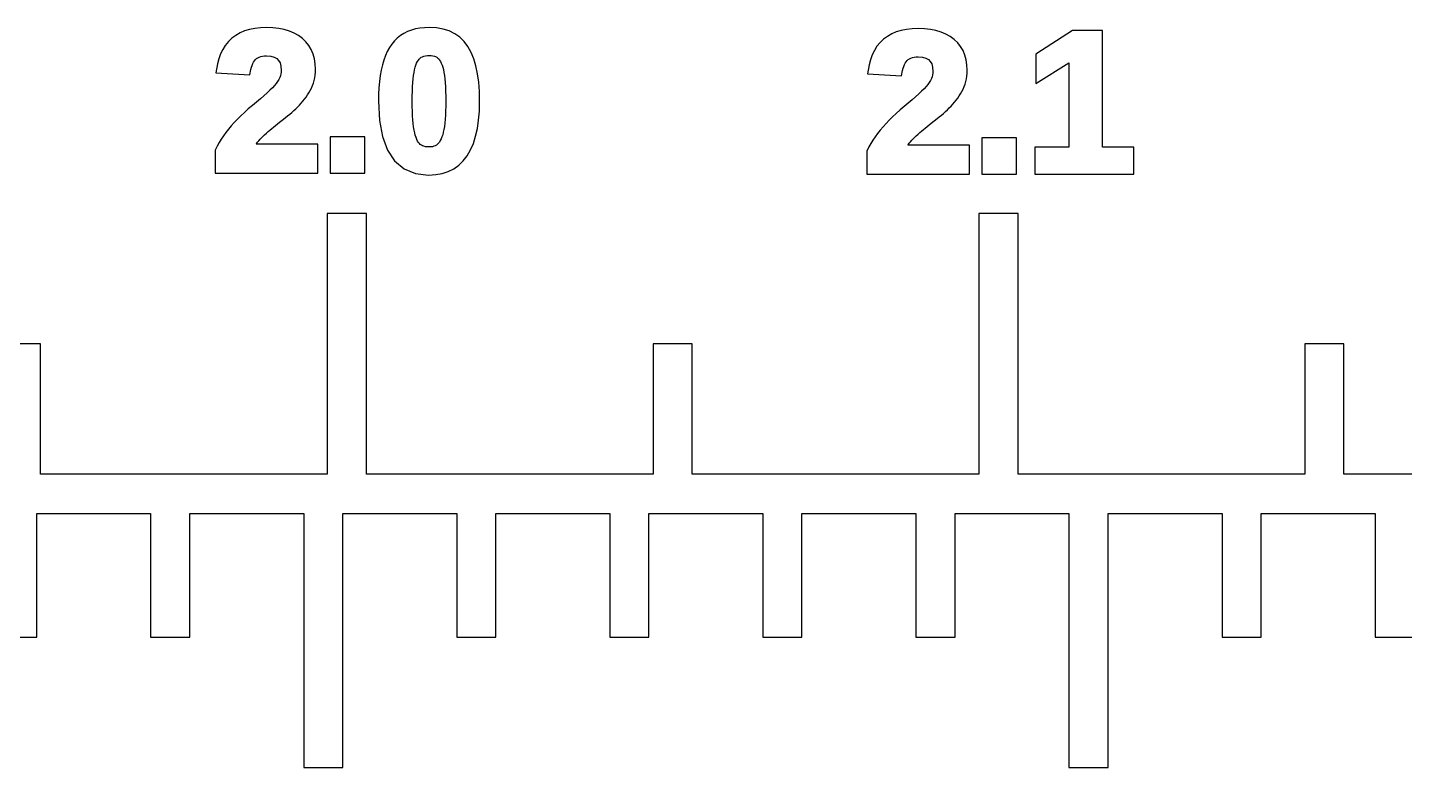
# Model space of a CAD drawing. Header units: metres. Extents: x 3 to 171, y -107 to -32.
# Drawn here: x 25.1 to 46.23, y -74 to -62.64 of the extents above; entities that cross this region are included whole.
import ezdxf

# ---------------------------------------------------------------- set-up
doc = ezdxf.new("R2010")
doc.units = ezdxf.units.M

msp = doc.modelspace()

# ---------------------------------------------------------------- linework, layer by layer
for p, q in [((28.3612, -62.7273), (28.2959, -62.7647)), ((28.4319, -62.6969), (28.3612, -62.7273)), ((28.5079, -62.6735), (28.4319, -62.6969)), ((28.5889, -62.6569), (28.5079, -62.6735)), ((28.6749, -62.647), (28.5889, -62.6569)), ((28.7658, -62.6437), (28.6749, -62.647)), ((28.8634, -62.647), (28.7658, -62.6437)), ((28.9549, -62.6569), (28.8634, -62.647)), ((29.0404, -62.6736), (28.9549, -62.6569)), ((29.1198, -62.6972), (29.0404, -62.6736)), ((29.1932, -62.7279), (29.1198, -62.6972)), ((29.2602, -62.7658), (29.1932, -62.7279)), ((30.8743, -62.7334), (30.8225, -62.7664)), ((30.9303, -62.7057), (30.8743, -62.7334)), ((30.9905, -62.6831), (30.9303, -62.7057)), ((31.0545, -62.6658), (30.9905, -62.6831)), ((31.1223, -62.6534), (31.0545, -62.6658)), ((31.1939, -62.6461), (31.1223, -62.6534)), ((31.2699, -62.6437), (31.1939, -62.6461)), ((31.3775, -62.6495), (31.2699, -62.6437)), ((31.4781, -62.6671), (31.3775, -62.6495)), ((31.5711, -62.6969), (31.4781, -62.6671)), ((31.6561, -62.7388), (31.5711, -62.6969)), ((31.7324, -62.7931), (31.6561, -62.7388)), ((38.3612, -62.7424), (38.2959, -62.7798)), ((38.432, -62.712), (38.3612, -62.7424)), ((38.5079, -62.6886), (38.432, -62.712)), ((38.5889, -62.672), (38.5079, -62.6886)), ((38.6749, -62.6621), (38.5889, -62.672)), ((38.7658, -62.6588), (38.6749, -62.6621)), ((38.8634, -62.6621), (38.7658, -62.6588)), ((38.9549, -62.672), (38.8634, -62.6621)), ((39.0404, -62.6888), (38.9549, -62.672)), ((39.1198, -62.7124), (39.0404, -62.6888)), ((39.1932, -62.743), (39.1198, -62.7124)), ((39.2602, -62.7809), (39.1932, -62.743)), ((41.1352, -62.6902), (40.5734, -63.0547)), ((41.5968, -62.6902), (41.1352, -62.6902)), ((41.5968, -64.4804), (41.5968, -62.6902)), ((28.1354, -62.917), (28.0951, -62.98)), ((28.1825, -62.86), (28.1354, -62.917)), ((28.2361, -62.8091), (28.1825, -62.86)), ((28.2959, -62.7647), (28.2361, -62.8091)), ((29.3205, -62.8108), (29.2602, -62.7658)), ((29.3736, -62.8622), (29.3205, -62.8108)), ((29.4186, -62.9196), (29.3736, -62.8622)), ((29.4555, -62.9825), (29.4186, -62.9196)), ((30.654, -62.9515), (30.6213, -63.0106)), ((30.6905, -62.8974), (30.654, -62.9515)), ((30.7307, -62.8484), (30.6905, -62.8974)), ((30.7747, -62.8047), (30.7307, -62.8484)), ((30.8225, -62.7664), (30.7747, -62.8047)), ((31.7996, -62.8591), (31.7324, -62.7931)), ((31.8575, -62.9365), (31.7996, -62.8591)), ((31.9064, -63.0247), (31.8575, -62.9365)), ((38.1354, -62.9321), (38.0951, -62.9951)), ((38.1825, -62.8751), (38.1354, -62.9321)), ((38.2361, -62.8242), (38.1825, -62.8751)), ((38.2959, -62.7798), (38.2361, -62.8242)), ((39.3206, -62.8259), (39.2602, -62.7809)), ((39.3736, -62.8774), (39.3206, -62.8259)), ((39.4186, -62.9347), (39.3736, -62.8774)), ((39.4555, -62.9977), (39.4186, -62.9347)), ((28.0344, -63.1229), (28.014, -63.2025)), ((28.0614, -63.0487), (28.0344, -63.1229)), ((28.0951, -62.98), (28.0614, -63.0487)), ((28.5573, -63.1973), (28.5701, -63.1736)), ((28.5701, -63.1736), (28.5842, -63.153)), ((28.5842, -63.153), (28.5993, -63.1355)), ((28.5993, -63.1355), (28.616, -63.1207)), ((28.616, -63.1207), (28.6347, -63.1081)), ((28.6347, -63.1081), (28.6557, -63.0977)), ((28.6557, -63.0977), (28.6795, -63.0893)), ((28.6795, -63.0893), (28.7061, -63.0831)), ((28.7061, -63.0831), (28.736, -63.0793)), ((28.736, -63.0793), (28.7679, -63.078)), ((28.7679, -63.078), (28.8335, -63.083)), ((28.8335, -63.083), (28.8852, -63.097)), ((28.8852, -63.097), (28.9244, -63.1187)), ((28.9244, -63.1187), (28.9539, -63.1481)), ((28.9539, -63.1481), (28.9757, -63.1871)), ((29.484, -63.0508), (29.4555, -62.9825)), ((29.5042, -63.124), (29.484, -63.0508)), ((29.5162, -63.2019), (29.5042, -63.124)), ((30.5669, -63.1435), (30.5451, -63.2175)), ((30.5923, -63.0746), (30.5669, -63.1435)), ((30.6213, -63.0106), (30.5923, -63.0746)), ((31.0715, -63.1906), (31.0842, -63.1653)), ((31.0842, -63.1653), (31.0976, -63.144)), ((31.0976, -63.144), (31.1115, -63.1268)), ((31.1115, -63.1268), (31.1264, -63.1127)), ((31.1264, -63.1127), (31.143, -63.1008)), ((31.143, -63.1008), (31.162, -63.0909)), ((31.162, -63.0909), (31.1837, -63.0829)), ((31.1837, -63.0829), (31.2082, -63.077)), ((31.2082, -63.077), (31.2358, -63.0733)), ((31.2358, -63.0733), (31.2663, -63.072)), ((31.2663, -63.072), (31.2948, -63.0732)), ((31.2948, -63.0732), (31.3203, -63.0768)), ((31.3203, -63.0768), (31.3431, -63.0826)), ((31.3431, -63.0826), (31.3632, -63.0903)), ((31.3632, -63.0903), (31.3811, -63.1)), ((31.3811, -63.1), (31.3968, -63.1116)), ((31.3968, -63.1116), (31.4111, -63.1256)), ((31.4111, -63.1256), (31.4245, -63.1427)), ((31.4245, -63.1427), (31.4375, -63.1637)), ((31.4375, -63.1637), (31.45, -63.189)), ((31.9473, -63.1234), (31.9064, -63.0247)), ((31.9804, -63.2326), (31.9473, -63.1234)), ((38.0344, -63.138), (38.014, -63.2176)), ((38.0614, -63.0639), (38.0344, -63.138)), ((38.0951, -62.9951), (38.0614, -63.0639)), ((38.5701, -63.1887), (38.5842, -63.1681)), ((38.5842, -63.1681), (38.5993, -63.1507)), ((38.5993, -63.1507), (38.616, -63.1358)), ((38.616, -63.1358), (38.6347, -63.1232)), ((38.6347, -63.1232), (38.6557, -63.1128)), ((38.6557, -63.1128), (38.6795, -63.1044)), ((38.6795, -63.1044), (38.7061, -63.0982)), ((38.7061, -63.0982), (38.736, -63.0944)), ((38.736, -63.0944), (38.768, -63.0931)), ((38.768, -63.0931), (38.8335, -63.0981)), ((38.8335, -63.0981), (38.8852, -63.1121)), ((38.8852, -63.1121), (38.9244, -63.1339)), ((38.9244, -63.1339), (38.9539, -63.1632)), ((38.9539, -63.1632), (38.9757, -63.2022)), ((39.484, -63.0659), (39.4555, -62.9977)), ((39.5042, -63.1391), (39.484, -63.0659)), ((39.5162, -63.2171), (39.5042, -63.1391)), ((40.5734, -63.0547), (40.5734, -63.5017)), ((28.014, -63.2025), (27.9915, -63.3403)), ((27.9915, -63.3403), (28.5135, -63.3698)), ((28.5135, -63.3698), (28.528, -63.2877)), ((28.528, -63.2877), (28.5361, -63.2542)), ((28.5361, -63.2542), (28.546, -63.2241)), ((28.546, -63.2241), (28.5573, -63.1973)), ((28.9811, -63.3833), (28.9701, -63.4116)), ((28.9757, -63.1871), (28.9897, -63.2382)), ((28.9888, -63.3558), (28.9811, -63.3833)), ((28.9933, -63.329), (28.9888, -63.3558)), ((28.9897, -63.2382), (28.9948, -63.3029)), ((28.9948, -63.3029), (28.9933, -63.329)), ((29.5086, -63.415), (29.515, -63.3725)), ((29.515, -63.3725), (29.5188, -63.329)), ((29.5201, -63.2841), (29.5162, -63.2019)), ((29.5188, -63.329), (29.5201, -63.2841)), ((30.5117, -63.3818), (30.5002, -63.472)), ((30.5267, -63.297), (30.5117, -63.3818)), ((30.5451, -63.2175), (30.5267, -63.297)), ((31.0184, -63.4311), (31.0244, -63.3792)), ((31.0244, -63.3792), (31.0314, -63.3325)), ((31.0314, -63.3325), (31.0396, -63.2911)), ((31.0396, -63.2911), (31.0491, -63.2534)), ((31.0491, -63.2534), (31.0598, -63.2199)), ((31.0598, -63.2199), (31.0715, -63.1906)), ((31.45, -63.189), (31.4617, -63.2188)), ((31.4617, -63.2188), (31.4722, -63.2521)), ((31.4722, -63.2521), (31.4818, -63.2902)), ((31.4818, -63.2902), (31.4902, -63.3322)), ((31.4902, -63.3322), (31.4973, -63.3787)), ((31.4973, -63.3787), (31.5035, -63.4311)), ((32.0059, -63.3524), (31.9804, -63.2326)), ((32.024, -63.4827), (32.0059, -63.3524)), ((38.014, -63.2176), (37.9915, -63.3554)), ((37.9915, -63.3554), (38.5135, -63.3849)), ((38.5135, -63.3849), (38.528, -63.3028)), ((38.528, -63.3028), (38.5361, -63.2693)), ((38.5361, -63.2693), (38.546, -63.2392)), ((38.546, -63.2392), (38.5573, -63.2125)), ((38.5573, -63.2125), (38.5701, -63.1887)), ((38.9757, -63.2022), (38.9897, -63.2533)), ((38.9888, -63.3709), (38.9811, -63.3985)), ((38.9933, -63.3442), (38.9888, -63.3709)), ((38.9897, -63.2533), (38.9948, -63.318)), ((38.9948, -63.318), (38.9933, -63.3442)), ((39.515, -63.3876), (39.5188, -63.3442)), ((39.5201, -63.2992), (39.5162, -63.2171)), ((39.5188, -63.3442), (39.5201, -63.2992)), ((40.5734, -63.5017), (41.0776, -63.1869)), ((41.0776, -63.1869), (41.0776, -64.4804)), ((28.8582, -63.568), (28.8206, -63.6063)), ((28.89, -63.5327), (28.8582, -63.568)), ((28.9163, -63.5004), (28.89, -63.5327)), ((28.9379, -63.47), (28.9163, -63.5004)), ((28.9557, -63.4405), (28.9379, -63.47)), ((28.9701, -63.4116), (28.9557, -63.4405)), ((29.4386, -63.609), (29.457, -63.5732)), ((29.457, -63.5732), (29.4737, -63.5356)), ((29.4737, -63.5356), (29.4879, -63.4966)), ((29.4879, -63.4966), (29.4996, -63.4563)), ((29.4996, -63.4563), (29.5086, -63.415)), ((30.4919, -63.5676), (30.487, -63.6687)), ((30.5002, -63.472), (30.4919, -63.5676)), ((31.0068, -63.6212), (31.0096, -63.553)), ((31.0096, -63.553), (31.0135, -63.4891)), ((31.0135, -63.4891), (31.0184, -63.4311)), ((31.5035, -63.4311), (31.5086, -63.4891)), ((31.5086, -63.4891), (31.5126, -63.5521)), ((31.5126, -63.5521), (31.5154, -63.6213)), ((32.0349, -63.6237), (32.024, -63.4827)), ((38.8582, -63.5832), (38.8206, -63.6215)), ((38.89, -63.5479), (38.8582, -63.5832)), ((38.9163, -63.5155), (38.89, -63.5479)), ((38.9379, -63.4851), (38.9163, -63.5155)), ((38.9557, -63.4557), (38.9379, -63.4851)), ((38.9701, -63.4266), (38.9557, -63.4557)), ((38.9811, -63.3985), (38.9701, -63.4266)), ((39.4386, -63.6241), (39.457, -63.5883)), ((39.457, -63.5883), (39.4737, -63.5508)), ((39.4737, -63.5508), (39.4879, -63.5117)), ((39.4879, -63.5117), (39.4996, -63.4715)), ((39.4996, -63.4715), (39.5086, -63.4301)), ((39.5086, -63.4301), (39.515, -63.3876)), ((28.6147, -63.7875), (28.5502, -63.8408)), ((28.6747, -63.738), (28.6147, -63.7875)), ((28.7289, -63.6914), (28.6747, -63.738)), ((28.7775, -63.6475), (28.7289, -63.6914)), ((28.8206, -63.6063), (28.7775, -63.6475)), ((29.2725, -63.8346), (29.2999, -63.805)), ((29.2999, -63.805), (29.3264, -63.7745)), ((29.3264, -63.7745), (29.3516, -63.7431)), ((29.3516, -63.7431), (29.3755, -63.7108)), ((29.3755, -63.7108), (29.3979, -63.6777)), ((29.3979, -63.6777), (29.419, -63.6437)), ((29.419, -63.6437), (29.4386, -63.609)), ((30.487, -63.6687), (30.4853, -63.7762)), ((30.4853, -63.7762), (30.5003, -64.0681)), ((31.0046, -63.775), (31.0051, -63.6954)), ((31.0052, -63.8547), (31.0046, -63.775)), ((31.0051, -63.6954), (31.0068, -63.6212)), ((31.5154, -63.6213), (31.5172, -63.6954)), ((31.5177, -63.7757), (31.5171, -63.8523)), ((31.5172, -63.6954), (31.5177, -63.7757)), ((32.0347, -63.9249), (32.0385, -63.7754)), ((32.0385, -63.7754), (32.0349, -63.6237)), ((38.6147, -63.8026), (38.5502, -63.856)), ((38.6747, -63.7531), (38.6147, -63.8026)), ((38.7289, -63.7065), (38.6747, -63.7531)), ((38.7775, -63.6626), (38.7289, -63.7065)), ((38.8206, -63.6215), (38.7775, -63.6626)), ((39.2999, -63.8202), (39.3264, -63.7896)), ((39.3264, -63.7896), (39.3516, -63.7582)), ((39.3516, -63.7582), (39.3755, -63.7259)), ((39.3755, -63.7259), (39.3979, -63.6928)), ((39.3979, -63.6928), (39.419, -63.6588)), ((39.419, -63.6588), (39.4386, -63.6241)), ((28.3749, -63.9983), (28.3227, -64.0497)), ((28.4302, -63.9463), (28.3749, -63.9983)), ((28.4886, -63.8938), (28.4302, -63.9463)), ((28.5502, -63.8408), (28.4886, -63.8938)), ((29.0287, -64.0494), (29.0918, -63.9993)), ((29.0918, -63.9993), (29.1238, -63.9734)), ((29.1238, -63.9734), (29.1552, -63.9467)), ((29.1552, -63.9467), (29.1858, -63.9195)), ((29.1858, -63.9195), (29.2155, -63.8917)), ((29.2155, -63.8917), (29.2445, -63.8634)), ((29.2445, -63.8634), (29.2725, -63.8346)), ((31.0069, -63.9279), (31.0052, -63.8547)), ((31.0099, -63.9964), (31.0069, -63.9279)), ((31.0139, -64.0595), (31.0099, -63.9964)), ((31.5124, -63.9904), (31.5084, -64.0525)), ((31.5154, -63.923), (31.5124, -63.9904)), ((31.5171, -63.8523), (31.5154, -63.923)), ((32.0232, -64.0643), (32.0347, -63.9249)), ((38.3749, -64.0134), (38.3227, -64.0648)), ((38.4302, -63.9615), (38.3749, -64.0134)), ((38.4886, -63.909), (38.4302, -63.9615)), ((38.5502, -63.856), (38.4886, -63.909)), ((39.06, -64.0397), (39.0918, -64.0145)), ((39.0918, -64.0145), (39.1238, -63.9885)), ((39.1238, -63.9885), (39.1552, -63.9619)), ((39.1552, -63.9619), (39.1858, -63.9346)), ((39.1858, -63.9346), (39.2155, -63.9069)), ((39.2155, -63.9069), (39.2445, -63.8786)), ((39.2445, -63.8786), (39.2725, -63.8497)), ((39.2725, -63.8497), (39.2999, -63.8202)), ((28.1848, -64.2016), (28.1446, -64.2527)), ((28.2278, -64.1511), (28.1848, -64.2016)), ((28.2737, -64.1006), (28.2278, -64.1511)), ((28.3227, -64.0497), (28.2737, -64.1006)), ((28.792, -64.2412), (28.8188, -64.2182)), ((28.8188, -64.2182), (28.847, -64.1946)), ((28.847, -64.1946), (28.8765, -64.1707)), ((28.8765, -64.1707), (28.9061, -64.147)), ((28.9061, -64.147), (28.9668, -64.0986)), ((28.9668, -64.0986), (29.0287, -64.0494)), ((30.5003, -64.0681), (30.5459, -64.3184)), ((31.0192, -64.1174), (31.0139, -64.0595)), ((31.0254, -64.1692), (31.0192, -64.1174)), ((31.0329, -64.2165), (31.0254, -64.1692)), ((31.0414, -64.2583), (31.0329, -64.2165)), ((31.4894, -64.2081), (31.4808, -64.2506)), ((31.4968, -64.1611), (31.4894, -64.2081)), ((31.5032, -64.109), (31.4968, -64.1611)), ((31.5084, -64.0525), (31.5032, -64.109)), ((31.977, -64.3129), (32.004, -64.1936)), ((32.004, -64.1936), (32.0232, -64.0643)), ((38.1848, -64.2168), (38.1446, -64.2679)), ((38.2278, -64.1662), (38.1848, -64.2168)), ((38.2737, -64.1157), (38.2278, -64.1662)), ((38.3227, -64.0648), (38.2737, -64.1157)), ((38.8188, -64.2333), (38.847, -64.2098)), ((38.847, -64.2098), (38.8765, -64.1859)), ((38.8765, -64.1859), (38.9061, -64.1622)), ((38.9061, -64.1622), (38.9668, -64.1137)), ((38.9668, -64.1137), (39.06, -64.0397)), ((28.041, -64.409), (28.0123, -64.462)), ((28.0727, -64.3564), (28.041, -64.409)), ((28.1072, -64.3043), (28.0727, -64.3564)), ((28.1446, -64.2527), (28.1072, -64.3043)), ((28.6107, -64.4325), (28.6128, -64.4292)), ((29.5529, -64.4325), (28.6107, -64.4325)), ((28.6128, -64.4292), (28.6295, -64.4054)), ((28.6295, -64.4054), (28.6478, -64.382)), ((28.6478, -64.382), (28.6682, -64.3586)), ((28.6682, -64.3586), (28.6903, -64.3356)), ((28.6903, -64.3356), (28.714, -64.3126)), ((28.714, -64.3126), (28.739, -64.2889)), ((28.739, -64.2889), (28.7653, -64.2649)), ((28.7653, -64.2649), (28.792, -64.2412)), ((29.5529, -64.8771), (29.5529, -64.4325)), ((30.274, -64.3221), (29.7429, -64.3221)), ((29.7429, -64.3221), (29.7429, -64.8771)), ((30.274, -64.8771), (30.274, -64.3221)), ((30.5459, -64.3184), (30.6231, -64.5266)), ((31.0511, -64.2962), (31.0414, -64.2583)), ((31.062, -64.3302), (31.0511, -64.2962)), ((31.0738, -64.3597), (31.062, -64.3302)), ((31.0864, -64.3852), (31.0738, -64.3597)), ((31.0997, -64.4064), (31.0864, -64.3852)), ((31.1132, -64.4234), (31.0997, -64.4064)), ((31.1277, -64.4374), (31.1132, -64.4234)), ((31.1437, -64.449), (31.1277, -64.4374)), ((31.3921, -64.4352), (31.3756, -64.4477)), ((31.4071, -64.4202), (31.3921, -64.4352)), ((31.4213, -64.4019), (31.4071, -64.4202)), ((31.435, -64.3798), (31.4213, -64.4019)), ((31.448, -64.3534), (31.435, -64.3798)), ((31.46, -64.3232), (31.448, -64.3534)), ((31.471, -64.2887), (31.46, -64.3232)), ((31.4808, -64.2506), (31.471, -64.2887)), ((31.8989, -64.5213), (31.942, -64.4222)), ((31.942, -64.4222), (31.977, -64.3129)), ((38.041, -64.4241), (38.0123, -64.4771)), ((38.0727, -64.3715), (38.041, -64.4241)), ((38.1072, -64.3194), (38.0727, -64.3715)), ((38.1446, -64.2679), (38.1072, -64.3194)), ((38.6128, -64.4443), (38.6295, -64.4205)), ((38.6295, -64.4205), (38.6478, -64.3971)), ((38.6478, -64.3971), (38.6682, -64.3738)), ((38.6682, -64.3738), (38.6901, -64.351)), ((38.6901, -64.351), (38.7145, -64.3272)), ((38.7145, -64.3272), (38.739, -64.304)), ((38.739, -64.304), (38.7653, -64.2801)), ((38.7653, -64.2801), (38.792, -64.2563)), ((38.792, -64.2563), (38.8188, -64.2333)), ((40.274, -64.3372), (39.7429, -64.3372)), ((39.7429, -64.3372), (39.7429, -64.8922)), ((40.274, -64.8922), (40.274, -64.3372)), ((28.0123, -64.462), (27.9819, -64.5247)), ((27.9819, -64.5247), (27.9819, -64.8771)), ((30.6231, -64.5266), (30.7336, -64.6921)), ((31.162, -64.4588), (31.1437, -64.449)), ((31.1823, -64.4666), (31.162, -64.4588)), ((31.2056, -64.4724), (31.1823, -64.4666)), ((31.2316, -64.476), (31.2056, -64.4724)), ((31.2604, -64.4772), (31.2316, -64.476)), ((31.2885, -64.4759), (31.2604, -64.4772)), ((31.3141, -64.4722), (31.2885, -64.4759)), ((31.337, -64.4661), (31.3141, -64.4722)), ((31.3574, -64.4579), (31.337, -64.4661)), ((31.3756, -64.4477), (31.3574, -64.4579)), ((31.7872, -64.6886), (31.8473, -64.6103)), ((31.8473, -64.6103), (31.8989, -64.5213)), ((38.0123, -64.4771), (37.9819, -64.5399)), ((37.9819, -64.5399), (37.9819, -64.8922)), ((38.6107, -64.4476), (38.6128, -64.4443)), ((39.5529, -64.4476), (38.6107, -64.4476)), ((39.5529, -64.8922), (39.5529, -64.4476)), ((41.0776, -64.4804), (40.557, -64.4804)), ((40.557, -64.4804), (40.557, -64.8922)), ((42.0787, -64.4804), (41.5968, -64.4804)), ((42.0787, -64.8922), (42.0787, -64.4804)), ((30.7336, -64.6921), (30.8777, -64.812)), ((30.8777, -64.812), (31.0533, -64.8838)), ((31.4636, -64.8831), (31.5562, -64.8529)), ((31.5562, -64.8529), (31.6413, -64.8103)), ((31.6413, -64.8103), (31.7184, -64.7554)), ((31.7184, -64.7554), (31.7872, -64.6886)), ((27.9819, -64.8771), (29.5529, -64.8771)), ((29.7429, -64.8771), (30.274, -64.8771)), ((31.0533, -64.8838), (31.2559, -64.9071)), ((31.2559, -64.9071), (31.364, -64.9011)), ((31.364, -64.9011), (31.4636, -64.8831)), ((37.9819, -64.8922), (39.5529, -64.8922)), ((39.7429, -64.8922), (40.274, -64.8922)), ((40.557, -64.8922), (42.0787, -64.8922)), ((30.3, -65.5), (29.7, -65.5)), ((29.7, -65.5), (29.7, -69.5)), ((30.3, -69.5), (30.3, -65.5)), ((40.3, -65.5), (39.7, -65.5)), ((39.7, -65.5), (39.7, -69.5)), ((40.3, -69.5), (40.3, -65.5)), ((25.3, -67.5), (24.7, -67.5)), ((25.3, -69.5), (25.3, -67.5)), ((35.3, -67.5), (34.7, -67.5)), ((34.7, -67.5), (34.7, -69.5)), ((35.3, -69.5), (35.3, -67.5)), ((45.3, -67.5), (44.7, -67.5)), ((44.7, -67.5), (44.7, -69.5)), ((45.3, -69.5), (45.3, -67.5)), ((29.7, -69.5), (25.3, -69.5)), ((34.7, -69.5), (30.3, -69.5)), ((39.7, -69.5), (35.3, -69.5)), ((44.7, -69.5), (40.3, -69.5)), ((49.7, -69.5), (45.3, -69.5)), ((25.2409, -72), (25.2409, -70.1)), ((25.2409, -70.1), (26.9896, -70.1)), ((26.9896, -70.1), (26.9896, -72)), ((27.5896, -72), (27.5896, -70.1)), ((27.5896, -70.1), (29.3383, -70.1)), ((29.3383, -70.1), (29.3383, -74)), ((29.9383, -74), (29.9383, -70.1)), ((29.9383, -70.1), (31.687, -70.1)), ((31.687, -70.1), (31.687, -72)), ((32.287, -72), (32.287, -70.1)), ((32.287, -70.1), (34.0357, -70.1)), ((34.0357, -70.1), (34.0357, -72)), ((34.6357, -72), (34.6357, -70.1)), ((34.6357, -70.1), (36.3844, -70.1)), ((36.3844, -70.1), (36.3844, -72)), ((36.9844, -72), (36.9844, -70.1)), ((36.9844, -70.1), (38.733, -70.1)), ((38.733, -70.1), (38.733, -72)), ((39.333, -72), (39.333, -70.1)), ((39.333, -70.1), (41.0817, -70.1)), ((41.0817, -70.1), (41.0817, -74)), ((41.6817, -74), (41.6817, -70.1)), ((41.6817, -70.1), (43.4304, -70.1)), ((43.4304, -70.1), (43.4304, -72)), ((44.0304, -72), (44.0304, -70.1)), ((44.0304, -70.1), (45.7791, -70.1)), ((45.7791, -70.1), (45.7791, -72)), ((24.6409, -72), (25.2409, -72)), ((26.9896, -72), (27.5896, -72)), ((31.687, -72), (32.287, -72)), ((34.0357, -72), (34.6357, -72)), ((36.3844, -72), (36.9844, -72)), ((38.733, -72), (39.333, -72)), ((43.4304, -72), (44.0304, -72)), ((45.7791, -72), (46.3791, -72)), ((29.3383, -74), (29.9383, -74)), ((41.0817, -74), (41.6817, -74))]:
    msp.add_line(p, q)

doc.saveas('drawing.dxf')
